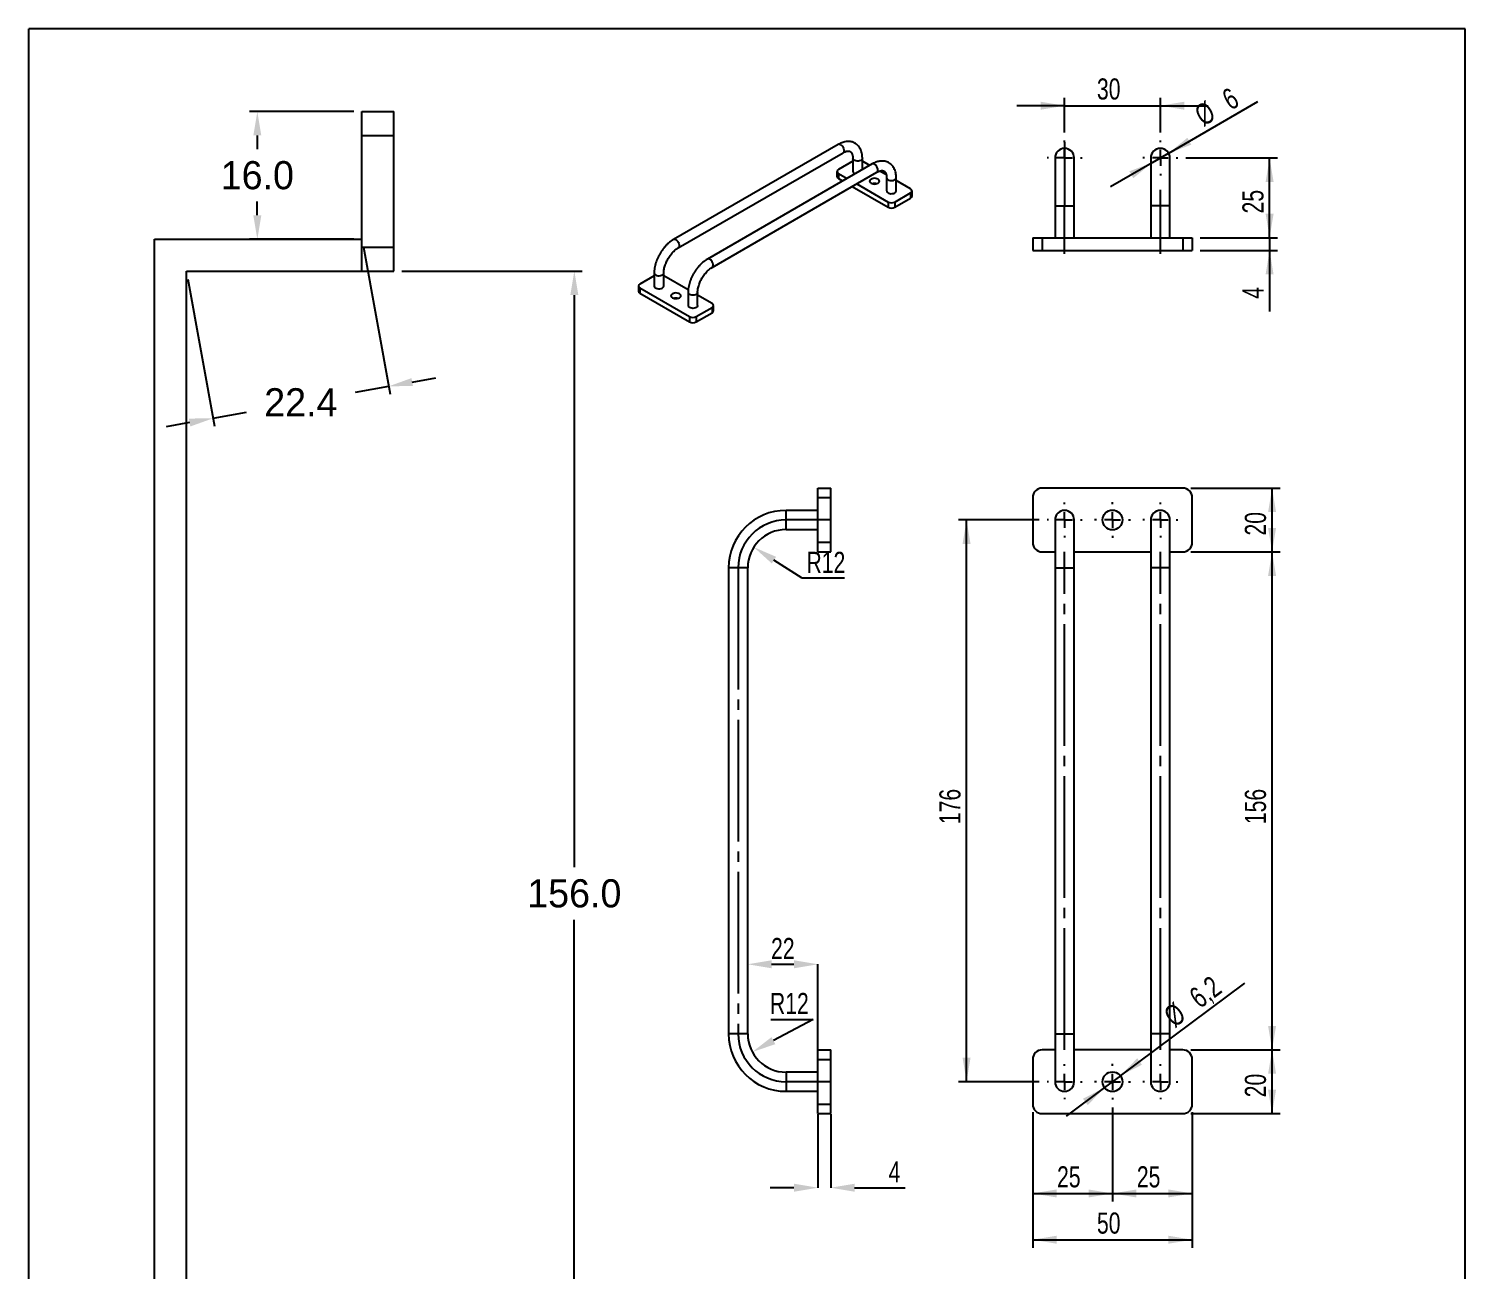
# Model space of a CAD drawing. Extents: x 18 to 666, y 7 to 290.
# Drawn here: x 22.9 to 203, y 134.1 to 289.7 of the extents above; entities that cross this region are included whole.
import ezdxf

# ---------------------------------------------------------------- set-up
doc = ezdxf.new("R2010")
doc.units = 0
doc.header["$PDSIZE"] = -1
doc.linetypes.add('SLD-CENTRADA-TRAZOS-LARGOS', pattern=[19.05, 15.24, -1.27, 1.27, -1.27])
doc.linetypes.add('SLD-CONTINUA', pattern=[0])
doc.layers.get('0').update_dxf_attribs({"linetype": 'CONTINUOUS'})
doc.layers.get('Defpoints').update_dxf_attribs({"linetype": 'CONTINUOUS'})
doc.layers.add('FORMATO', color=7, linetype='SLD-CONTINUA')
doc.styles.add('SLDTEXTSTYLE0', font='TXT', dxfattribs={"width": 0.75})
doc.dimstyles.new('ISO-25', dxfattribs={"dimtxt": 2.5, "dimasz": 2.5, "dimexe": 1.25, "dimexo": 0.625, "dimtad": 1, "dimdsep": 46, "dimtxsty": 'Standard', "dimcen": 2.5, "dimadec": 0, "dimazin": 0, "dimtfac": 1, "dimtmove": 0, "dimatfit": 3, "dimfxl": 0, "dimarcsym": 0})
doc.dimstyles.new('SLDDIMSTYLE0', dxfattribs={"dimtxt": 2.645833, "dimasz": 3, "dimexe": 0, "dimexo": 0.0625, "dimgap": 0.661458, "dimtad": 1, "dimtoh": 1, "dimdec": 1, "dimlfac": 2.5, "dimrnd": 1e-09, "dimzin": 12, "dimdsep": 46, "dimtxsty": 'SLDTEXTSTYLE0', "dimsah": 1, "dimcen": 0.09, "dimadec": 0, "dimazin": 0, "dimtfac": 1, "dimtdec": 1, "dimtofl": 0, "dimtmove": 0, "dimatfit": 3, "dimfxl": 0, "dimtolj": 1, "dimtzin": 12, "dimarcsym": 0})
doc.dimstyles.new('SLDDIMSTYLE1', dxfattribs={"dimtxt": 2.645833, "dimasz": 3, "dimexe": 0, "dimexo": 0.0625, "dimgap": 0.661458, "dimtad": 1, "dimtoh": 1, "dimdec": 1, "dimlfac": 2.5, "dimrnd": 1e-09, "dimzin": 12, "dimdsep": 46, "dimtxsty": 'SLDTEXTSTYLE0', "dimsah": 1, "dimcen": 0, "dimadec": 0, "dimazin": 0, "dimtfac": 1, "dimtdec": 1, "dimtmove": 0, "dimatfit": 3, "dimfxl": 0, "dimtolj": 1, "dimtzin": 12, "dimarcsym": 0})
doc.dimstyles.new('SLDDIMSTYLE2', dxfattribs={"dimtxt": 2.645833, "dimasz": 3, "dimexe": 0, "dimexo": 0.0625, "dimgap": 0.661458, "dimtad": 1, "dimtoh": 1, "dimdec": 1, "dimlfac": 2.5, "dimrnd": 1e-09, "dimzin": 12, "dimdsep": 46, "dimtxsty": 'SLDTEXTSTYLE0', "dimsah": 1, "dimcen": 0.09, "dimadec": 0, "dimazin": 0, "dimtfac": 1, "dimtdec": 1, "dimtofl": 0, "dimtmove": 0, "dimatfit": 3, "dimfxl": 0, "dimtolj": 1, "dimtzin": 12, "dimarcsym": 0})
doc.dimstyles.new('SLDDIMSTYLE3', dxfattribs={"dimtxt": 2.645833, "dimasz": 3, "dimexe": 0, "dimexo": 0.0625, "dimgap": 0.661458, "dimtad": 1, "dimtoh": 1, "dimdec": 1, "dimlfac": 2.5, "dimrnd": 1e-09, "dimzin": 12, "dimdsep": 46, "dimtxsty": 'SLDTEXTSTYLE0', "dimsah": 1, "dimcen": 0, "dimadec": 0, "dimazin": 0, "dimtfac": 1, "dimtdec": 1, "dimtofl": 0, "dimtmove": 1, "dimatfit": 3, "dimfxl": 0, "dimtolj": 1, "dimtzin": 12, "dimarcsym": 0})

# ---------------------------------------------------------------- blocks, each defined once
blk = doc.blocks.new('*D8')
at = {"layer": 'FORMATO'}
for p, q in [((148.74, 153.95), (148.74, 142.75)), ((158.74, 154.51), (158.74, 142.75)), ((148.74, 143.75), (158.74, 143.75))]:
    blk.add_line(p, q, dxfattribs=at)
for points in [[(148.74, 143.75), (151.74, 143.25), (151.74, 144.25)], [(158.74, 143.75), (155.74, 144.25), (155.74, 143.25)]]:
    blk.add_solid(points, dxfattribs=at)
at = {"layer": 'FORMATO', "insert": (151.79, 147.16), "char_height": 2.646, "attachment_point": 1, "style": 'SLDTEXTSTYLE0'}
blk.add_mtext('25', dxfattribs=at)
blk = doc.blocks.new('*D9')
at = {"layer": 'FORMATO'}
for p, q in [((158.74, 154.51), (158.74, 142.75)), ((168.74, 153.95), (168.74, 142.75)), ((158.74, 143.75), (168.74, 143.75))]:
    blk.add_line(p, q, dxfattribs=at)
for points in [[(158.74, 143.75), (161.74, 143.25), (161.74, 144.25)], [(168.74, 143.75), (165.74, 144.25), (165.74, 143.25)]]:
    blk.add_solid(points, dxfattribs=at)
at = {"layer": 'FORMATO', "insert": (161.79, 147.16), "char_height": 2.646, "attachment_point": 1, "style": 'SLDTEXTSTYLE0'}
blk.add_mtext('25', dxfattribs=at)
blk = doc.blocks.new('*D10')
at = {"layer": 'FORMATO'}
for p, q in [((148.74, 153.95), (148.74, 136.95)), ((168.74, 153.95), (168.74, 136.95)), ((148.74, 137.95), (168.74, 137.95))]:
    blk.add_line(p, q, dxfattribs=at)
for points in [[(148.74, 137.95), (151.74, 137.45), (151.74, 138.45)], [(168.74, 137.95), (165.74, 138.45), (165.74, 137.45)]]:
    blk.add_solid(points, dxfattribs=at)
at = {"layer": 'FORMATO', "insert": (156.79, 141.36), "char_height": 2.646, "attachment_point": 1, "style": 'SLDTEXTSTYLE0'}
blk.add_mtext('50', dxfattribs=at)
blk = doc.blocks.new('*D11')
at = {"layer": 'FORMATO'}
for p, q in [((159.73, 158.49), (175.31, 170.1)), ((159.73, 158.49), (157.74, 157.01)), ((157.74, 157.01), (152.93, 153.42))]:
    blk.add_line(p, q, dxfattribs=at)
for points in [[(159.73, 158.49), (162.43, 159.88), (161.84, 160.69)], [(157.74, 157.01), (155.04, 155.62), (155.64, 154.82)]]:
    blk.add_solid(points, dxfattribs=at)
at = {"layer": 'FORMATO', "char_height": 2.646, "attachment_point": 1, "rotation": 36.7027, "style": 'SLDTEXTSTYLE0'}
for s, insert in [('6,2', (168.1, 168.96)), ('%%c', (164.91, 166.58))]:
    blk.add_mtext(s, dxfattribs=dict(at, insert=insert))
blk = doc.blocks.new('*D12')
at = {"layer": 'FORMATO'}
for p, q in [((168.54, 161.75), (179.74, 161.75)), ((178.74, 153.75), (178.74, 161.75)), ((168.54, 153.75), (179.74, 153.75))]:
    blk.add_line(p, q, dxfattribs=at)
for points in [[(178.74, 161.75), (178.24, 158.75), (179.24, 158.75)], [(178.74, 153.75), (179.24, 156.75), (178.24, 156.75)]]:
    blk.add_solid(points, dxfattribs=at)
at = {"layer": 'FORMATO', "insert": (175.33, 155.8), "char_height": 2.646, "attachment_point": 1, "rotation": 90, "style": 'SLDTEXTSTYLE0'}
blk.add_mtext('20', dxfattribs=at)
blk = doc.blocks.new('*D13')
at = {"layer": 'FORMATO'}
for p, q in [((168.54, 224.15), (179.74, 224.15)), ((178.74, 161.75), (178.74, 224.15)), ((168.54, 161.75), (179.74, 161.75))]:
    blk.add_line(p, q, dxfattribs=at)
for points in [[(178.74, 224.15), (178.24, 221.15), (179.24, 221.15)], [(178.74, 161.75), (179.24, 164.75), (178.24, 164.75)]]:
    blk.add_solid(points, dxfattribs=at)
at = {"layer": 'FORMATO', "insert": (175.33, 190.03), "char_height": 2.646, "attachment_point": 1, "rotation": 90, "style": 'SLDTEXTSTYLE0'}
blk.add_mtext('156', dxfattribs=at)
blk = doc.blocks.new('*D14')
at = {"layer": 'FORMATO'}
for p, q in [((168.54, 232.15), (179.74, 232.15)), ((178.74, 224.15), (178.74, 232.15)), ((168.54, 224.15), (179.74, 224.15))]:
    blk.add_line(p, q, dxfattribs=at)
for points in [[(178.74, 232.15), (178.24, 229.15), (179.24, 229.15)], [(178.74, 224.15), (179.24, 227.15), (178.24, 227.15)]]:
    blk.add_solid(points, dxfattribs=at)
at = {"layer": 'FORMATO', "insert": (175.33, 226.2), "char_height": 2.646, "attachment_point": 1, "rotation": 90, "style": 'SLDTEXTSTYLE0'}
blk.add_mtext('20', dxfattribs=at)
blk = doc.blocks.new('*D15')
at = {"layer": 'FORMATO'}
for p, q in [((149.54, 228.15), (139.45, 228.15)), ((140.45, 157.75), (140.45, 228.15)), ((149.54, 157.75), (139.45, 157.75))]:
    blk.add_line(p, q, dxfattribs=at)
for points in [[(140.45, 228.15), (139.95, 225.15), (140.95, 225.15)], [(140.45, 157.75), (140.95, 160.75), (139.95, 160.75)]]:
    blk.add_solid(points, dxfattribs=at)
at = {"layer": 'FORMATO', "insert": (137.04, 190.03), "char_height": 2.646, "attachment_point": 1, "rotation": 90, "style": 'SLDTEXTSTYLE0'}
blk.add_mtext('176', dxfattribs=at)
blk = doc.blocks.new('SW_CENTERMARKSYMBOL_0')
at = {"color": 0, "linetype": 'SLD-CONTINUA'}
for p, q in [((0, 2), (0, 2.24)), ((-2, 0), (-2.24, 0)), ((0, 0), (-1, 0)), ((0, 0), (0, 1)), ((0, 0), (0, -1)), ((0, 0), (1, 0)), ((2, 0), (2.24, 0)), ((0, -2), (0, -2.24))]:
    blk.add_line(p, q, dxfattribs=at)
blk = doc.blocks.new('SW_CENTERMARKSYMBOL_1')
at = {"color": 0, "linetype": 'SLD-CONTINUA'}
for p, q in [((0, 2), (0, 2.2)), ((-2, 0), (-2.2, 0)), ((0, 0), (-1, 0)), ((0, 0), (0, 1)), ((0, 0), (0, -1)), ((0, 0), (1, 0)), ((2, 0), (2.2, 0)), ((0, -2), (0, -2.2))]:
    blk.add_line(p, q, dxfattribs=at)
blk = doc.blocks.new('SW_CENTERMARKSYMBOL_2')
at = {"color": 0, "linetype": 'SLD-CONTINUA'}
for p, q in [((0, 2), (0, 2.2)), ((-2, 0), (-2.2, 0)), ((0, 0), (-1, 0)), ((0, 0), (0, 1)), ((0, 0), (0, -1)), ((0, 0), (1, 0)), ((2, 0), (2.2, 0)), ((0, -2), (0, -2.2))]:
    blk.add_line(p, q, dxfattribs=at)
blk = doc.blocks.new('SW_CENTERMARKSYMBOL_3')
at = {"color": 0, "linetype": 'SLD-CONTINUA'}
for p, q in [((0, 2), (0, 2.24)), ((-2, 0), (-2.24, 0)), ((0, 0), (-1, 0)), ((0, 0), (0, 1)), ((0, 0), (0, -1)), ((0, 0), (1, 0)), ((2, 0), (2.24, 0)), ((0, -2), (0, -2.24))]:
    blk.add_line(p, q, dxfattribs=at)
blk = doc.blocks.new('SW_CENTERMARKSYMBOL_4')
at = {"color": 0, "linetype": 'SLD-CONTINUA'}
for p, q in [((0, 2), (0, 2.2)), ((-2, 0), (-2.2, 0)), ((0, 0), (-1, 0)), ((0, 0), (0, 1)), ((0, 0), (0, -1)), ((0, 0), (1, 0)), ((2, 0), (2.2, 0)), ((0, -2), (0, -2.2))]:
    blk.add_line(p, q, dxfattribs=at)
blk = doc.blocks.new('SW_CENTERMARKSYMBOL_5')
at = {"color": 0, "linetype": 'SLD-CONTINUA'}
for p, q in [((0, 2), (0, 2.2)), ((-2, 0), (-2.2, 0)), ((0, 0), (-1, 0)), ((0, 0), (0, 1)), ((0, 0), (0, -1)), ((0, 0), (1, 0)), ((2, 0), (2.2, 0)), ((0, -2), (0, -2.2))]:
    blk.add_line(p, q, dxfattribs=at)
blk = doc.blocks.new('*D22')
at = {"layer": 'FORMATO'}
for p, q in [((152.74, 276.72), (152.74, 281.07)), ((164.74, 276.72), (164.74, 281.07)), ((152.74, 280.07), (146.74, 280.07)), ((152.74, 280.07), (164.74, 280.07)), ((164.74, 280.07), (170.74, 280.07))]:
    blk.add_line(p, q, dxfattribs=at)
for points in [[(152.74, 280.07), (149.74, 280.57), (149.74, 279.57)], [(164.74, 280.07), (167.74, 279.57), (167.74, 280.57)]]:
    blk.add_solid(points, dxfattribs=at)
at = {"layer": 'FORMATO', "insert": (156.79, 283.49), "char_height": 2.646, "attachment_point": 1, "style": 'SLDTEXTSTYLE0'}
blk.add_mtext('30', dxfattribs=at)
blk = doc.blocks.new('*D23')
at = {"layer": 'FORMATO'}
for p, q in [((165.78, 274.12), (176.96, 280.58)), ((165.78, 274.12), (163.7, 272.92)), ((163.7, 272.92), (158.5, 269.92))]:
    blk.add_line(p, q, dxfattribs=at)
for points in [[(165.78, 274.12), (168.62, 275.19), (168.12, 276.05)], [(163.7, 272.92), (160.85, 271.85), (161.35, 270.99)]]:
    blk.add_solid(points, dxfattribs=at)
at = {"layer": 'FORMATO', "attachment_point": 1, "rotation": 30, "style": 'SLDTEXTSTYLE0'}
for s, insert, char_height in [('6', (172.21, 281.72), 2.65), ('%%c', (168.77, 279.73), 2.646)]:
    blk.add_mtext(s, dxfattribs=dict(at, insert=insert, char_height=char_height))
blk = doc.blocks.new('*D24')
at = {"layer": 'FORMATO'}
for p, q in [((167.94, 273.52), (179.43, 273.52)), ((178.43, 263.52), (178.43, 273.52)), ((169.74, 263.52), (179.43, 263.52))]:
    blk.add_line(p, q, dxfattribs=at)
for points in [[(178.43, 273.52), (177.93, 270.52), (178.93, 270.52)], [(178.43, 263.52), (178.93, 266.52), (177.93, 266.52)]]:
    blk.add_solid(points, dxfattribs=at)
at = {"layer": 'FORMATO', "insert": (175.02, 266.57), "char_height": 2.646, "attachment_point": 1, "rotation": 90, "style": 'SLDTEXTSTYLE0'}
blk.add_mtext('25', dxfattribs=at)
blk = doc.blocks.new('*D25')
at = {"layer": 'FORMATO'}
for p, q in [((178.43, 263.52), (178.43, 269.52)), ((169.74, 263.52), (179.43, 263.52)), ((178.43, 263.52), (178.43, 261.92)), ((169.74, 261.92), (179.43, 261.92)), ((178.43, 261.92), (178.43, 254.29))]:
    blk.add_line(p, q, dxfattribs=at)
for points in [[(178.43, 263.52), (178.93, 266.52), (177.93, 266.52)], [(178.43, 261.92), (177.93, 258.92), (178.93, 258.92)]]:
    blk.add_solid(points, dxfattribs=at)
at = {"layer": 'FORMATO', "insert": (175.02, 255.88), "char_height": 2.65, "attachment_point": 1, "rotation": 90, "style": 'SLDTEXTSTYLE0'}
blk.add_mtext('4', dxfattribs=at)
blk = doc.blocks.new('SW_CENTERMARKSYMBOL_6')
at = {"color": 0, "linetype": 'SLD-CONTINUA'}
for p, q in [((0, 2), (0, 2.2)), ((-2, 0), (-2.2, 0)), ((0, 0), (-1, 0)), ((0, 0), (0, 1)), ((0, 0), (0, -1)), ((0, 0), (1, 0)), ((2, 0), (2.2, 0)), ((0, -2), (0, -2.2))]:
    blk.add_line(p, q, dxfattribs=at)
blk = doc.blocks.new('SW_CENTERMARKSYMBOL_7')
at = {"color": 0, "linetype": 'SLD-CONTINUA'}
for p, q in [((0, 2), (0, 2.2)), ((-2, 0), (-2.2, 0)), ((0, 0), (-1, 0)), ((0, 0), (0, 1)), ((0, 0), (0, -1)), ((0, 0), (1, 0)), ((2, 0), (2.2, 0)), ((0, -2), (0, -2.2))]:
    blk.add_line(p, q, dxfattribs=at)
blk = doc.blocks.new('*D28')
at = {"layer": 'Defpoints', "color": 0}
for p in [(121.82, 172.47), (113.02, 163.75), (121.82, 161.75)]:
    blk.add_point(p, dxfattribs=at)
at = {"layer": 'FORMATO', "color": 0, "lineweight": -2}
for p, q in [((113.02, 163.81), (113.02, 172.47)), ((116.02, 172.47), (118.82, 172.47)), ((121.82, 161.81), (121.82, 172.47))]:
    blk.add_line(p, q, dxfattribs=at)
at = {"layer": 'FORMATO', "color": 0}
for points in [[(116.02, 172.97), (116.02, 171.97), (113.02, 172.47)], [(118.82, 172.97), (118.82, 171.97), (121.82, 172.47)]]:
    blk.add_solid(points, dxfattribs=at)
at = {"layer": 'FORMATO', "color": 0, "insert": (117.42, 174.45), "char_height": 2.646, "attachment_point": 5, "style": 'SLDTEXTSTYLE0'}
blk.add_mtext('\\A1;22', dxfattribs=at)
blk = doc.blocks.new('*D29')
at = {"layer": 'Defpoints', "color": 0}
for p in [(121.82, 153.75), (123.42, 153.75), (123.42, 144.47)]:
    blk.add_point(p, dxfattribs=at)
at = {"layer": 'FORMATO', "color": 0, "lineweight": -2}
for p, q in [((121.82, 153.69), (121.82, 144.47)), ((123.42, 153.69), (123.42, 144.47)), ((118.82, 144.47), (115.82, 144.47)), ((126.42, 144.47), (132.75, 144.47))]:
    blk.add_line(p, q, dxfattribs=at)
at = {"layer": 'FORMATO', "color": 0}
for points in [[(118.82, 144.97), (118.82, 143.97), (121.82, 144.47)], [(126.42, 144.97), (126.42, 143.97), (123.42, 144.47)]]:
    blk.add_solid(points, dxfattribs=at)
at = {"layer": 'FORMATO', "color": 0, "insert": (131.42, 146.45), "char_height": 2.646, "attachment_point": 5, "style": 'SLDTEXTSTYLE0'}
blk.add_mtext('\\A1;4', dxfattribs=at)
blk = doc.blocks.new('*D30')
at = {"layer": 'Defpoints', "color": 0}
for p in [(113.79, 224.74), (117.82, 222.15)]:
    blk.add_point(p, dxfattribs=at)
at = {"layer": 'FORMATO', "color": 0, "lineweight": -2}
for p, q in [((119.84, 220.85), (116.31, 223.12)), ((125.14, 220.85), (119.84, 220.85))]:
    blk.add_line(p, q, dxfattribs=at)
at = {"layer": 'FORMATO', "color": 0}
blk.add_solid([(116.58, 223.54), (116.04, 222.7), (113.79, 224.74)], dxfattribs=at)
at = {"layer": 'FORMATO', "color": 0, "insert": (122.82, 222.84), "char_height": 2.646, "attachment_point": 5, "style": 'SLDTEXTSTYLE0'}
blk.add_mtext('\\A1;R12', dxfattribs=at)
blk = doc.blocks.new('*D31')
at = {"layer": 'Defpoints', "color": 0}
for p in [(117.82, 163.75), (113.6, 161.48)]:
    blk.add_point(p, dxfattribs=at)
at = {"layer": 'FORMATO', "color": 0, "lineweight": -2}
for p, q in [((115.92, 165.57), (121.21, 165.57)), ((121.21, 165.57), (116.24, 162.9))]:
    blk.add_line(p, q, dxfattribs=at)
at = {"layer": 'FORMATO', "color": 0}
blk.add_solid([(116, 163.34), (116.48, 162.46), (113.6, 161.48)], dxfattribs=at)
at = {"layer": 'FORMATO', "color": 0, "insert": (118.24, 167.56), "char_height": 2.646, "attachment_point": 5, "style": 'SLDTEXTSTYLE0'}
blk.add_mtext('\\A1;R12', dxfattribs=at)
blk = doc.blocks.new('*D32')
at = {"color": 0, "lineweight": -2}
for p, q in [((64.85, 262.35), (68.2, 243.92)), ((42.85, 258.35), (46.2, 239.92)), ((68.02, 244.9), (63.84, 244.14)), ((70.97, 245.44), (73.93, 245.98)), ((46.02, 240.9), (50.21, 241.66)), ((43.07, 240.37), (40.12, 239.83))]:
    blk.add_line(p, q, dxfattribs=at)
at = {"color": 0}
for points in [[(70.88, 245.93), (71.06, 244.95), (68.02, 244.9)], [(42.98, 240.86), (43.16, 239.87), (46.02, 240.9)]]:
    blk.add_solid(points, dxfattribs=at)
at = {"layer": 'Defpoints', "color": 0}
for p in [(64.67, 263.34), (42.67, 259.34), (68.02, 244.9)]:
    blk.add_point(p, dxfattribs=at)
at = {"color": 0, "insert": (57.02, 242.9), "char_height": 3.528, "attachment_point": 5}
blk.add_mtext('22.4', dxfattribs=at)
blk = doc.blocks.new('*D33')
at = {"color": 0, "lineweight": -2}
for p, q in [((69.67, 259.34), (92.29, 259.34)), ((91.29, 256.34), (91.29, 184.63)), ((91.29, 106.34), (91.29, 178.05)), ((69.67, 103.34), (92.29, 103.34))]:
    blk.add_line(p, q, dxfattribs=at)
at = {"color": 0}
for points in [[(90.79, 256.34), (91.79, 256.34), (91.29, 259.34)], [(90.79, 106.34), (91.79, 106.34), (91.29, 103.34)]]:
    blk.add_solid(points, dxfattribs=at)
at = {"layer": 'Defpoints', "color": 0}
for p in [(68.67, 259.34), (68.67, 103.34), (91.29, 103.34)]:
    blk.add_point(p, dxfattribs=at)
at = {"color": 0, "insert": (91.29, 181.34), "char_height": 3.528, "attachment_point": 5}
blk.add_mtext('156.0', dxfattribs=at)
blk = doc.blocks.new('*D36')
at = {"color": 0, "lineweight": -2}
for p, q in [((63.67, 279.34), (50.56, 279.34)), ((51.56, 276.34), (51.56, 274.63)), ((51.56, 266.34), (51.56, 268.05)), ((63.67, 263.34), (50.56, 263.34))]:
    blk.add_line(p, q, dxfattribs=at)
at = {"color": 0}
for points in [[(51.06, 276.34), (52.06, 276.34), (51.56, 279.34)], [(51.06, 266.34), (52.06, 266.34), (51.56, 263.34)]]:
    blk.add_solid(points, dxfattribs=at)
at = {"layer": 'Defpoints', "color": 0}
for p in [(64.67, 279.34), (51.56, 263.34), (64.67, 263.34)]:
    blk.add_point(p, dxfattribs=at)
at = {"color": 0, "insert": (51.56, 271.34), "char_height": 3.528, "attachment_point": 5}
blk.add_mtext('16.0', dxfattribs=at)

msp = doc.modelspace()

# ---------------------------------------------------------------- linework, layer by layer
at = {"color": 7, "linetype": 'SLD-CONTINUA'}
for p, q in [((64.67, 276.338), (64.67, 279.338)), ((64.67, 279.338), (68.67, 279.338)), ((68.67, 276.338), (68.67, 279.338)), ((64.67, 276.338), (68.67, 276.338)), ((64.67, 262.338), (64.67, 276.338)), ((68.67, 262.338), (68.67, 276.338)), ((124.369, 275.217), (103.721, 263.297)), ((104.321, 262.258), (124.969, 274.178)), ((128.611, 272.768), (107.964, 260.848)), ((126.19, 273.126), (124.386, 272.084)), ((126.19, 273.472), (126.19, 271.839)), ((127.39, 272.063), (127.39, 273.472)), ((128.311, 272.594), (127.39, 273.126)), ((130.395, 271.391), (129.549, 271.88)), ((151.536, 273.521), (151.536, 267.521)), ((153.936, 267.521), (153.936, 273.521)), ((163.536, 273.521), (163.536, 267.521)), ((165.936, 267.521), (165.936, 273.521)), ((108.564, 259.809), (129.211, 271.729)), ((124.21, 271.839), (124.21, 271.186)), ((124.386, 271.594), (125.482, 270.961)), ((124.386, 271.594), (124.386, 270.941)), ((124.386, 270.941), (124.916, 270.635)), ((126.682, 270.269), (130.608, 268.002)), ((130.433, 271.023), (130.433, 269.39)), ((131.633, 269.39), (131.633, 271.023)), ((133.437, 269.635), (131.633, 270.677)), ((126.117, 269.942), (130.608, 267.349)), ((131.457, 268.002), (133.437, 269.145)), ((131.457, 267.349), (133.437, 268.492)), ((133.437, 269.145), (133.437, 268.492)), ((133.613, 268.737), (133.613, 269.39)), ((130.608, 268.002), (130.608, 267.349)), ((131.457, 268.002), (131.457, 267.349)), ((151.536, 267.521), (151.536, 263.521)), ((151.536, 267.521), (152.736, 267.521)), ((152.736, 267.521), (153.936, 267.521)), ((153.936, 263.521), (153.936, 267.521)), ((163.536, 267.521), (163.536, 263.521)), ((164.736, 267.521), (163.536, 267.521)), ((165.936, 267.521), (164.736, 267.521)), ((165.936, 263.521), (165.936, 267.521)), ((38.67, 99.338), (38.67, 263.338)), ((38.67, 263.338), (64.67, 263.338)), ((148.736, 263.521), (148.736, 261.921)), ((148.736, 263.521), (149.936, 263.521)), ((149.936, 263.521), (149.936, 261.921)), ((149.936, 263.521), (167.536, 263.521)), ((167.536, 263.521), (167.536, 261.921)), ((167.536, 263.521), (168.736, 263.521)), ((168.736, 263.521), (168.736, 261.921)), ((64.67, 262.338), (68.67, 262.338)), ((64.67, 259.338), (64.67, 262.338)), ((68.67, 259.338), (68.67, 262.338)), ((148.736, 261.921), (149.936, 261.921)), ((149.936, 261.921), (167.536, 261.921)), ((167.536, 261.921), (168.736, 261.921)), ((42.67, 259.338), (64.67, 259.338)), ((42.67, 103.338), (42.67, 259.338)), ((64.67, 259.338), (68.67, 259.338)), ((99.32, 257.471), (99.32, 256.817)), ((101.3, 258.757), (99.496, 257.715)), ((101.3, 259.104), (101.3, 257.471)), ((102.5, 257.471), (102.5, 259.104)), ((105.56, 256.99), (102.5, 258.757)), ((99.496, 257.226), (105.718, 253.633)), ((99.496, 257.226), (99.496, 256.572)), ((99.496, 256.572), (105.718, 252.98)), ((105.542, 256.654), (105.542, 255.021)), ((106.742, 255.021), (106.742, 256.654)), ((108.547, 255.266), (106.742, 256.308)), ((106.567, 253.633), (108.547, 254.776)), ((106.567, 252.98), (108.547, 254.123)), ((108.547, 254.776), (108.547, 254.123)), ((108.722, 254.368), (108.722, 255.021)), ((105.718, 253.633), (105.718, 252.98)), ((106.567, 253.633), (106.567, 252.98)), ((121.824, 230.951), (121.824, 232.151)), ((121.824, 232.151), (123.424, 232.151)), ((121.824, 230.951), (123.424, 230.951)), ((121.824, 225.351), (121.824, 230.951)), ((123.424, 230.951), (123.424, 232.151)), ((123.424, 225.351), (123.424, 230.951)), ((148.736, 230.951), (148.736, 225.351)), ((167.536, 232.151), (149.936, 232.151)), ((168.736, 225.351), (168.736, 230.951)), ((121.824, 229.351), (117.824, 229.351)), ((117.824, 226.951), (117.824, 229.351)), ((117.824, 226.951), (121.824, 226.951)), ((151.536, 228.151), (151.536, 222.151)), ((153.936, 222.151), (153.936, 228.151)), ((163.536, 228.151), (163.536, 222.151)), ((165.936, 222.151), (165.936, 228.151)), ((121.824, 225.351), (123.424, 225.351)), ((121.824, 224.151), (121.824, 225.351)), ((123.424, 224.151), (123.424, 225.351)), ((121.824, 224.151), (123.424, 224.151)), ((149.936, 224.151), (151.536, 224.151)), ((153.936, 224.151), (163.536, 224.151)), ((165.936, 224.151), (167.536, 224.151)), ((110.624, 222.151), (110.624, 163.751)), ((113.024, 222.151), (110.624, 222.151)), ((113.024, 163.751), (113.024, 222.151)), ((151.536, 222.151), (151.536, 163.751)), ((151.536, 222.151), (152.736, 222.151)), ((152.736, 222.151), (153.936, 222.151)), ((153.936, 163.751), (153.936, 222.151)), ((163.536, 222.151), (163.536, 163.751)), ((164.736, 222.151), (163.536, 222.151)), ((165.936, 222.151), (164.736, 222.151)), ((165.936, 163.751), (165.936, 222.151)), ((113.024, 163.751), (110.624, 163.751)), ((151.536, 163.751), (151.536, 157.751)), ((151.536, 163.751), (152.736, 163.751)), ((152.736, 163.751), (153.936, 163.751)), ((153.936, 157.751), (153.936, 163.751)), ((163.536, 163.751), (163.536, 157.751)), ((164.736, 163.751), (163.536, 163.751)), ((165.936, 163.751), (164.736, 163.751)), ((165.936, 157.751), (165.936, 163.751)), ((121.824, 160.551), (121.824, 161.751)), ((121.824, 161.751), (123.424, 161.751)), ((121.824, 154.951), (121.824, 160.551)), ((121.824, 160.551), (123.424, 160.551)), ((123.424, 160.551), (123.424, 161.751)), ((123.424, 154.951), (123.424, 160.551)), ((148.736, 160.551), (148.736, 154.951)), ((151.536, 161.751), (149.936, 161.751)), ((163.536, 161.751), (153.936, 161.751)), ((167.536, 161.751), (165.936, 161.751)), ((168.736, 154.951), (168.736, 160.551)), ((121.824, 158.951), (117.824, 158.951)), ((117.824, 158.951), (117.824, 156.551)), ((117.824, 156.551), (121.824, 156.551)), ((121.824, 153.751), (121.824, 154.951)), ((121.824, 154.951), (123.424, 154.951)), ((123.424, 153.751), (123.424, 154.951)), ((121.824, 153.751), (123.424, 153.751)), ((149.936, 153.751), (167.536, 153.751))]:
    msp.add_line(p, q, dxfattribs=at)
at = {"color": 7, "linetype": 'SLD-CONTINUA', "flags": 128}
for points in [[(124.669, 275.187), (124.783, 275.103), (124.889, 274.989), (124.979, 274.853), (125.045, 274.705), (125.084, 274.557), (125.092, 274.42), (125.068, 274.303), (125.015, 274.215), (124.969, 274.178)], [(127.39, 273.472), (127.39, 273.461), (127.362, 273.368), (127.292, 273.282), (127.184, 273.211), (127.048, 273.16), (126.892, 273.131), (126.729, 273.128), (126.57, 273.15), (126.427, 273.196), (126.312, 273.263), (126.232, 273.345), (126.193, 273.437), (126.19, 273.471)], [(129.211, 271.729), (129.258, 271.766), (129.311, 271.853), (129.335, 271.97), (129.327, 272.108), (129.288, 272.256), (129.221, 272.404), (129.132, 272.54), (129.026, 272.654), (128.911, 272.738)], [(128.473, 270.362), (128.601, 270.305), (128.751, 270.269), (128.911, 270.257), (129.072, 270.269), (129.221, 270.305), (129.35, 270.362), (129.448, 270.436), (129.51, 270.522), (129.531, 270.615), (129.51, 270.707), (129.448, 270.794), (129.35, 270.868), (129.221, 270.925), (129.072, 270.96), (128.911, 270.973), (128.751, 270.96), (128.601, 270.925), (128.473, 270.868), (128.374, 270.794), (128.312, 270.707), (128.291, 270.615), (128.312, 270.522), (128.374, 270.436), (128.473, 270.362)], [(130.433, 271.022), (130.436, 270.988), (130.474, 270.896), (130.555, 270.814), (130.67, 270.747), (130.812, 270.701), (130.971, 270.679), (131.135, 270.682), (131.29, 270.71), (131.427, 270.762), (131.534, 270.833), (131.604, 270.918), (131.632, 271.011), (131.633, 271.023)], [(130.433, 269.39), (130.436, 269.355), (130.474, 269.263), (130.555, 269.181), (130.67, 269.114), (130.812, 269.068), (130.971, 269.046), (131.135, 269.049), (131.29, 269.077), (131.427, 269.129), (131.534, 269.2), (131.604, 269.285), (131.632, 269.378), (131.633, 269.39)], [(104.021, 263.268), (104.136, 263.184), (104.242, 263.069), (104.331, 262.933), (104.398, 262.786), (104.437, 262.638), (104.444, 262.5), (104.421, 262.383), (104.368, 262.295), (104.322, 262.259)], [(108.565, 259.809), (108.61, 259.846), (108.664, 259.934), (108.687, 260.051), (108.679, 260.188), (108.64, 260.337), (108.574, 260.484), (108.484, 260.62), (108.378, 260.734), (108.264, 260.819)], [(101.3, 257.471), (101.303, 257.435), (101.342, 257.343), (101.422, 257.261), (101.537, 257.195), (101.68, 257.148), (101.838, 257.126), (102.002, 257.129), (102.158, 257.158), (102.294, 257.209), (102.402, 257.281), (102.472, 257.366), (102.499, 257.459), (102.5, 257.471)], [(101.476, 258.859), (101.606, 258.802), (101.758, 258.767), (101.92, 258.757), (102.081, 258.773), (102.229, 258.814), (102.352, 258.876), (102.442, 258.955), (102.491, 259.045), (102.5, 259.103)], [(103.583, 255.993), (103.711, 255.936), (103.861, 255.9), (104.021, 255.888), (104.182, 255.9), (104.331, 255.936), (104.46, 255.993), (104.558, 256.067), (104.62, 256.153), (104.641, 256.246), (104.62, 256.339), (104.558, 256.425), (104.46, 256.499), (104.331, 256.556), (104.182, 256.592), (104.021, 256.604), (103.861, 256.592), (103.711, 256.556), (103.583, 256.499), (103.484, 256.425), (103.422, 256.339), (103.401, 256.246), (103.422, 256.153), (103.484, 256.067), (103.583, 255.993)], [(106.742, 256.653), (106.734, 256.596), (106.684, 256.506), (106.595, 256.427), (106.472, 256.365), (106.324, 256.324), (106.163, 256.308), (106, 256.318), (105.848, 256.352), (105.718, 256.409)], [(106.742, 255.021), (106.734, 254.962), (106.684, 254.873), (106.595, 254.794), (106.472, 254.732), (106.324, 254.691), (106.163, 254.675), (106, 254.685), (105.848, 254.719), (105.718, 254.776)]]:
    msp.add_lwpolyline(points, dxfattribs=at)
at = {"color": 7, "linetype": 'SLD-CONTINUA'}
for centre in [(158.736, 228.151), (158.736, 157.751)]:
    msp.add_circle(centre, 1.24, dxfattribs=at)
for centre, radius, start, end in [((124.493, 274.945), 0.299, 54.07048, 114.61918), ((152.736, 273.521), 1.2, 90, 180), ((152.736, 273.521), 1.2, 0, 90), ((164.736, 273.521), 1.2, 90, 180), ((164.736, 273.521), 1.2, 0, 90), ((124.479, 271.839), 0.262, 110.78339, 249.21667), ((128.736, 272.496), 0.299, 54.0705, 114.61916), ((124.51, 271.216), 0.302, 185.69495, 245.62536), ((126.549, 271.899), 0.363, 189.41654, 260.05232), ((128.911, 269.285), 1.035, 75.81549, 104.18444), ((133.344, 269.39), 0.262, 290.78339, 69.21667), ((133.312, 268.767), 0.302, 294.37471, 354.30516), ((131.033, 268.821), 0.922, 242.60963, 297.39035), ((131.033, 268.168), 0.922, 242.60963, 297.39035), ((103.846, 263.026), 0.299, 54.07404, 114.58042), ((108.088, 260.576), 0.299, 54.06895, 114.63622), ((99.589, 257.471), 0.262, 110.78339, 249.21667), ((101.597, 259.132), 0.299, 185.41863, 245.93451), ((99.62, 256.847), 0.302, 185.69495, 245.62536), ((104.021, 254.916), 1.035, 75.81578, 104.18415), ((105.84, 256.682), 0.299, 185.36511, 245.93929), ((105.84, 255.049), 0.299, 185.38261, 245.9377), ((108.454, 255.021), 0.262, 290.78339, 69.21667), ((108.422, 254.398), 0.302, 294.37471, 354.30516), ((106.142, 254.452), 0.922, 242.60963, 297.39035), ((106.142, 253.799), 0.922, 242.60963, 297.39035), ((149.936, 230.951), 1.2, 90, 180), ((167.536, 230.951), 1.2, 0, 90), ((117.824, 222.151), 7.2, 90, 180), ((152.736, 228.151), 1.2, 90, 180), ((152.736, 228.151), 1.2, 0, 90), ((164.736, 228.151), 1.2, 90, 180), ((164.736, 228.151), 1.2, 0, 90), ((117.824, 222.151), 4.8, 90, 180), ((149.936, 225.351), 1.2, 180, 270), ((167.536, 225.351), 1.2, 270, 0), ((117.824, 163.751), 7.2, 180, 270), ((117.824, 163.751), 4.8, 180, 270), ((149.936, 160.551), 1.2, 90, 180), ((167.536, 160.551), 1.2, 0, 90), ((152.736, 157.751), 1.2, 180, 270), ((152.736, 157.751), 1.2, 270, 0), ((164.736, 157.751), 1.2, 180, 270), ((164.736, 157.751), 1.2, 270, 0), ((149.936, 154.951), 1.2, 180, 270), ((167.536, 154.951), 1.2, 270, 0)]:
    msp.add_arc(centre, radius, start, end, dxfattribs=at)
for points, knots in [([(127.39, 273.472), (127.389, 273.53), (127.387, 273.694), (127.358, 273.957), (127.295, 274.251), (127.199, 274.525), (127.073, 274.773), (126.919, 274.991), (126.74, 275.177), (126.541, 275.329), (126.325, 275.446), (126.095, 275.529), (125.853, 275.577), (125.602, 275.592), (125.343, 275.573), (125.076, 275.52), (124.804, 275.431), (124.567, 275.327), (124.423, 275.247), (124.369, 275.217)], [0, 0, 0, 0, 0.035765, 0.1022825, 0.1687602, 0.2344913, 0.2988565, 0.3614089, 0.4220701, 0.4811411, 0.5391768, 0.596811, 0.6545597, 0.7130801, 0.772895, 0.8343039, 0.8973111, 0.9616295, 1, 1, 1, 1]), ([(124.969, 274.178), (125.001, 274.196), (125.094, 274.248), (125.242, 274.312), (125.403, 274.363), (125.546, 274.386), (125.668, 274.388), (125.771, 274.37), (125.861, 274.335), (125.938, 274.281), (126.01, 274.2), (126.071, 274.099), (126.124, 273.97), (126.164, 273.81), (126.187, 273.64), (126.189, 273.521), (126.19, 273.472)], [0, 0, 0, 0, 0.0376336, 0.1092294, 0.1805753, 0.2521295, 0.3249296, 0.4010786, 0.4846941, 0.5834535, 0.662325, 0.7347898, 0.8041929, 0.8779177, 0.950336, 1, 1, 1, 1]), ([(131.633, 271.023), (131.632, 271.081), (131.629, 271.245), (131.601, 271.507), (131.538, 271.802), (131.442, 272.075), (131.316, 272.323), (131.162, 272.542), (130.983, 272.728), (130.784, 272.879), (130.567, 272.997), (130.337, 273.079), (130.096, 273.128), (129.845, 273.143), (129.585, 273.124), (129.319, 273.07), (129.046, 272.982), (128.81, 272.878), (128.665, 272.798), (128.611, 272.768)], [0, 0, 0, 0, 0.035765, 0.1022825, 0.1687602, 0.2344913, 0.2988565, 0.3614089, 0.4220701, 0.4811411, 0.5391768, 0.596811, 0.6545597, 0.7130801, 0.772895, 0.8343039, 0.8973111, 0.9616295, 1, 1, 1, 1]), ([(129.211, 271.729), (129.244, 271.746), (129.337, 271.799), (129.485, 271.863), (129.646, 271.913), (129.789, 271.937), (129.911, 271.939), (130.014, 271.921), (130.104, 271.886), (130.181, 271.832), (130.253, 271.751), (130.314, 271.65), (130.367, 271.521), (130.407, 271.361), (130.429, 271.191), (130.432, 271.072), (130.433, 271.023)], [0, 0, 0, 0, 0.0376335, 0.1092294, 0.1805753, 0.2521295, 0.3249296, 0.4010786, 0.4846941, 0.5834535, 0.662325, 0.7347898, 0.8041929, 0.8779177, 0.950336, 1, 1, 1, 1]), ([(103.721, 263.297), (103.671, 263.268), (103.53, 263.183), (103.302, 263.02), (103.041, 262.803), (102.791, 262.559), (102.554, 262.294), (102.332, 262.01), (102.128, 261.71), (101.941, 261.396), (101.776, 261.071), (101.632, 260.739), (101.512, 260.403), (101.417, 260.064), (101.348, 259.727), (101.307, 259.405), (101.302, 259.201), (101.3, 259.104)], [0, 0, 0, 0, 0.0377446, 0.1073843, 0.1768743, 0.2461876, 0.3152921, 0.3842134, 0.4530078, 0.5217455, 0.5905042, 0.6593429, 0.7283392, 0.7975751, 0.8671259, 0.9370485, 1, 1, 1, 1]), ([(102.5, 259.104), (102.5, 259.142), (102.502, 259.253), (102.521, 259.453), (102.566, 259.703), (102.634, 259.965), (102.724, 260.234), (102.836, 260.504), (102.969, 260.772), (103.119, 261.032), (103.286, 261.28), (103.465, 261.512), (103.654, 261.724), (103.848, 261.913), (104.044, 262.076), (104.202, 262.188), (104.293, 262.242), (104.321, 262.258)], [0, 0, 0, 0, 0.03664, 0.107002, 0.1778326, 0.2491794, 0.3209894, 0.3931673, 0.4655997, 0.5381645, 0.6107375, 0.6831535, 0.7552887, 0.8270223, 0.8982451, 0.9688739, 1, 1, 1, 1]), ([(107.964, 260.848), (107.914, 260.819), (107.773, 260.734), (107.544, 260.571), (107.284, 260.353), (107.034, 260.11), (106.797, 259.845), (106.575, 259.561), (106.37, 259.26), (106.184, 258.947), (106.018, 258.622), (105.875, 258.29), (105.755, 257.953), (105.659, 257.615), (105.591, 257.278), (105.55, 256.956), (105.545, 256.751), (105.542, 256.654)], [0, 0, 0, 0, 0.0377446, 0.1073843, 0.1768743, 0.2461876, 0.3152921, 0.3842134, 0.4530078, 0.5217455, 0.5905042, 0.6593429, 0.7283392, 0.7975751, 0.8671259, 0.9370485, 1, 1, 1, 1]), ([(106.742, 256.654), (106.743, 256.693), (106.745, 256.804), (106.764, 257.003), (106.808, 257.254), (106.876, 257.516), (106.967, 257.785), (107.079, 258.055), (107.211, 258.322), (107.362, 258.582), (107.528, 258.831), (107.708, 259.063), (107.896, 259.275), (108.091, 259.464), (108.287, 259.627), (108.445, 259.738), (108.536, 259.792), (108.564, 259.809)], [0, 0, 0, 0, 0.03664, 0.107002, 0.1778326, 0.2491794, 0.3209894, 0.3931673, 0.4655997, 0.5381645, 0.6107375, 0.6831534, 0.7552887, 0.8270223, 0.898245, 0.9688739, 1, 1, 1, 1])]:
    msp.add_open_spline(points, degree=3, knots=knots, dxfattribs=at)
at = {"layer": 'FORMATO'}
msp.add_line((22.909, 6.833), (22.909, 289.717), dxfattribs=at)
at = {"layer": 'FORMATO', "color": 7}
for p, q in [((202.953, 289.717), (22.909, 289.717)), ((202.953, 6.833), (202.953, 289.717))]:
    msp.add_line(p, q, dxfattribs=at)
at = {"layer": 'FORMATO', "linetype": 'SLD-CENTRADA-TRAZOS-LARGOS'}
for p, q in [((152.736, 275.521), (152.736, 267.521)), ((164.736, 261.521), (164.736, 269.521)), ((152.736, 261.521), (152.736, 267.521)), ((123.424, 228.151), (117.824, 228.151)), ((152.736, 161.751), (152.736, 224.151)), ((164.736, 161.751), (164.736, 224.151)), ((111.824, 222.151), (111.824, 163.751)), ((123.424, 157.751), (117.824, 157.751))]:
    msp.add_line(p, q, dxfattribs=at)
for centre, start, end in [((117.824, 222.151), 90, 180), ((117.824, 163.751), 180, 270)]:
    msp.add_arc(centre, 6, start, end, dxfattribs=at)

# ---------------------------------------------------------------- block references
at = {"color": 7, "linetype": 'SLD-CONTINUA'}
for name, p in [('SW_CENTERMARKSYMBOL_6', (152.736, 273.521)), ('SW_CENTERMARKSYMBOL_7', (164.736, 273.521)), ('SW_CENTERMARKSYMBOL_1', (152.736, 228.151)), ('SW_CENTERMARKSYMBOL_3', (158.736, 228.151)), ('SW_CENTERMARKSYMBOL_4', (164.736, 228.151)), ('SW_CENTERMARKSYMBOL_2', (152.736, 157.751)), ('SW_CENTERMARKSYMBOL_0', (158.736, 157.751)), ('SW_CENTERMARKSYMBOL_5', (164.736, 157.751))]:
    msp.add_blockref(name, p, dxfattribs=at)

# ---------------------------------------------------------------- dimensions: what is measured, and where the dimension line sits
for base, p1, p2, picture, middle in [((51.559, 263.338), (64.67, 279.338), (64.67, 263.338), '*D36', (51.559, 271.338)), ((91.286, 103.338), (68.67, 259.338), (68.67, 103.338), '*D33', (91.286, 181.338))]:
    dim = msp.add_linear_dim(base=base, p1=p1, p2=p2, angle=90, dimstyle='ISO-25', override={"dimtxt": 3.527778, "dimasz": 3, "dimexe": 1, "dimexo": 1, "dimgap": 1.524, "dimtih": 1, "dimtoh": 1, "dimdec": 1, "dimzin": 0, "dimtdec": 1, "dimtzin": 0})
    dim.commit()
    dim.dimension.update_dxf_attribs({"geometry": picture, "text_midpoint": middle})
dim = msp.add_aligned_dim(p1=(42.67, 259.338), p2=(64.67, 263.338), distance=-18.737, dimstyle='ISO-25', override={"dimtxt": 3.527778, "dimasz": 3, "dimexe": 1, "dimexo": 1, "dimgap": 1.524, "dimtih": 1, "dimtoh": 1, "dimdec": 1, "dimlfac": 1, "dimzin": 0, "dimtdec": 1, "dimtzin": 0})
dim.commit()
dim.dimension.update_dxf_attribs({"geometry": '*D32', "text_midpoint": (57.022, 242.903)})
at = {"layer": 'FORMATO'}
for base, p1, p2, dimstyle, picture, middle in [((164.736, 280.075), (152.736, 275.721), (164.736, 275.721), 'SLDDIMSTYLE2', '*D22', (158.736, 280.075)), ((121.824, 172.47), (113.024, 163.751), (121.824, 161.751), 'SLDDIMSTYLE0', '*D28', (117.424, 172.47)), ((158.736, 143.751), (148.736, 154.951), (158.736, 155.511), 'SLDDIMSTYLE0', '*D8', (153.736, 143.751)), ((168.736, 137.953), (148.736, 154.951), (168.736, 154.951), 'SLDDIMSTYLE0', '*D10', (158.736, 137.953)), ((168.736, 143.751), (158.736, 155.511), (168.736, 154.951), 'SLDDIMSTYLE0', '*D9', (163.736, 143.751)), ((123.424, 144.47), (121.824, 153.751), (123.424, 153.751), 'SLDDIMSTYLE2', '*D29', (131.424, 144.47))]:
    dim = msp.add_linear_dim(base=base, p1=p1, p2=p2, dimstyle=dimstyle, dxfattribs=at)
    dim.commit()
    dim.dimension.update_dxf_attribs({"geometry": picture, "text_midpoint": middle, "dimtype": 160})
for p1, p2, picture, middle in [((165.775, 274.121), (163.697, 272.921), '*D23', (173.204, 278.41)), ((159.73, 158.492), (157.742, 157.01), '*D11', (170.603, 166.597))]:
    dim = msp.add_diameter_dim_2p(p1=p1, p2=p2, dimstyle='SLDDIMSTYLE1', dxfattribs=at)
    dim.commit()
    dim.dimension.update_dxf_attribs({"geometry": picture, "text_midpoint": middle, "dimtype": 163})
for base, p1, p2, dimstyle, picture, middle in [((178.434, 273.521), (168.736, 263.521), (166.936, 273.521), 'SLDDIMSTYLE0', '*D24', (178.434, 268.521)), ((178.434, 261.921), (168.736, 263.521), (168.736, 261.921), 'SLDDIMSTYLE2', '*D25', (178.434, 256.855)), ((178.736, 232.151), (167.536, 224.151), (167.536, 232.151), 'SLDDIMSTYLE0', '*D14', (178.736, 228.151)), ((140.448, 228.151), (150.536, 157.751), (150.536, 228.151), 'SLDDIMSTYLE0', '*D15', (140.448, 192.951)), ((178.736, 224.151), (167.536, 161.751), (167.536, 224.151), 'SLDDIMSTYLE0', '*D13', (178.736, 192.951)), ((178.736, 161.751), (167.536, 153.751), (167.536, 161.751), 'SLDDIMSTYLE0', '*D12', (178.736, 157.751))]:
    dim = msp.add_linear_dim(base=base, p1=p1, p2=p2, angle=90, dimstyle=dimstyle, dxfattribs=at)
    dim.commit()
    dim.dimension.update_dxf_attribs({"geometry": picture, "text_midpoint": middle, "dimtype": 160})
for center, mpoint, picture, middle in [((117.824, 222.151), (113.785, 224.744), '*D30', (119.844, 220.854)), ((117.824, 163.751), (113.596, 161.478), '*D31', (121.212, 165.572))]:
    dim = msp.add_radius_dim(center=center, mpoint=mpoint, dimstyle='SLDDIMSTYLE3', dxfattribs=at)
    dim.commit()
    dim.dimension.update_dxf_attribs({"geometry": picture, "text_midpoint": middle, "dimtype": 164})

doc.saveas('drawing.dxf')
